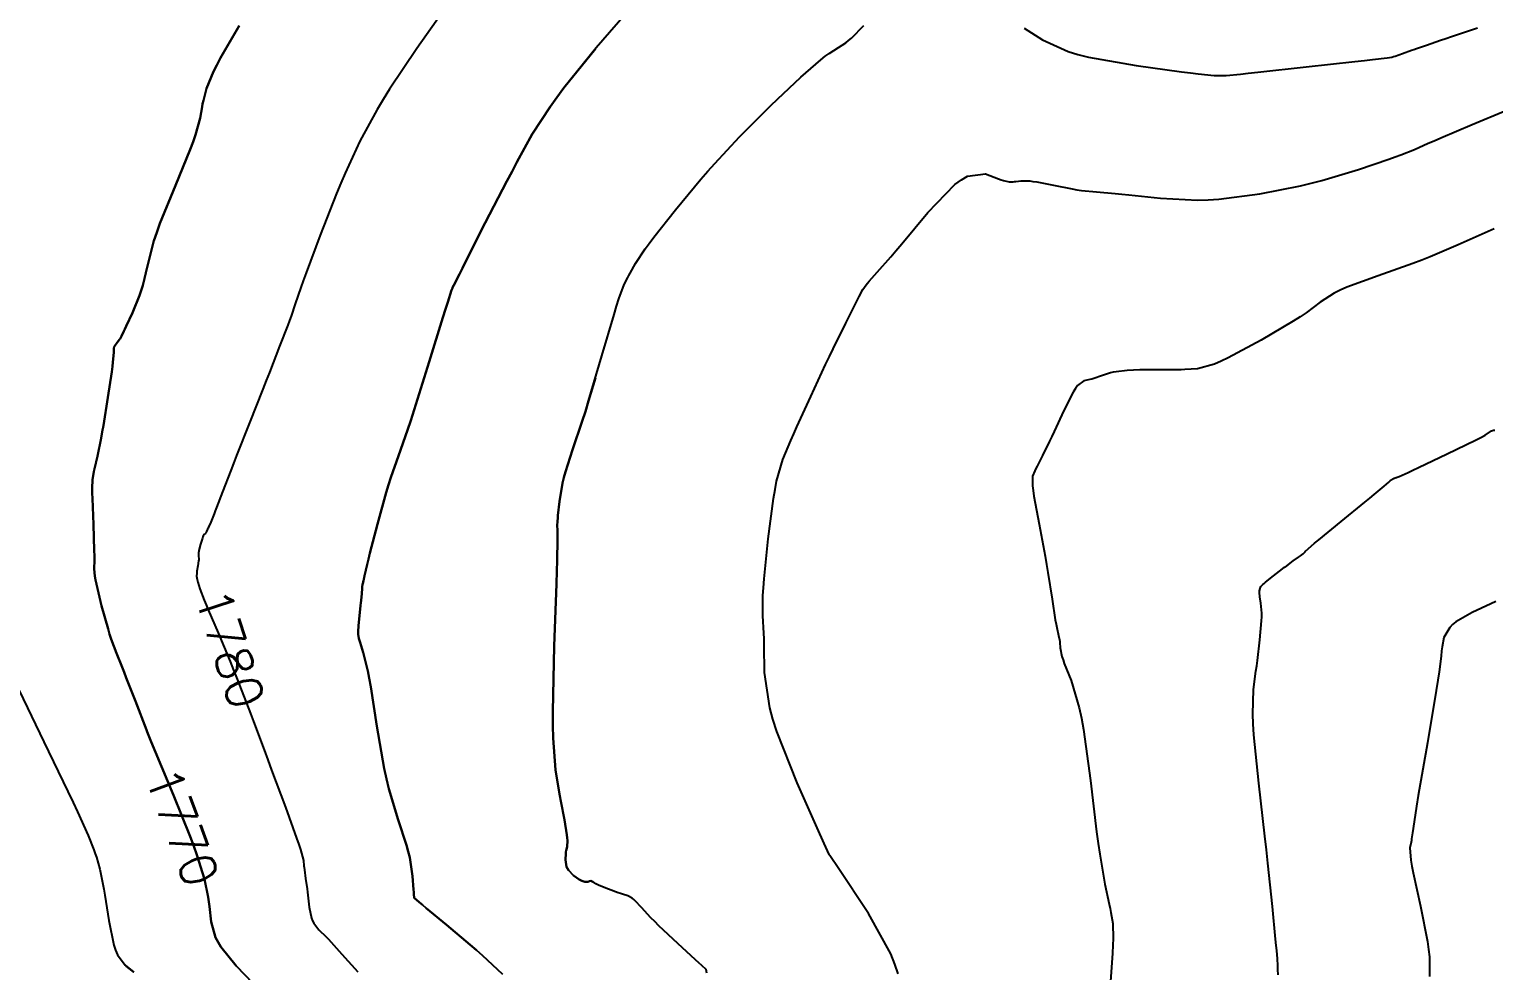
# Model space of a CAD drawing. Header units: metres. Extents: x 837477 to 838477, y 1189014 to 1191014.
# Drawn here: x 837814.6 to 837970.7, y 1189467.7 to 1189568 of the extents above; entities that cross this region are included whole.
import ezdxf

# ---------------------------------------------------------------- set-up
doc = ezdxf.new("R2010")
doc.units = ezdxf.units.M
doc.header["$LTSCALE"] = 0.3
doc.layers.add('COTAS 10', color=1, linetype='Continuous')
doc.styles.get("Standard").update_dxf_attribs({"font": 'simplex.shx'})

msp = doc.modelspace()

# ---------------------------------------------------------------- linework, layer by layer
at = {"layer": 'COTAS 10'}
for points, elevation in [([(837858.985, 1189570.299), (837855.882, 1189565.937), (837852.991, 1189561.593), (837852.309, 1189560.499), (837851.677, 1189559.451), (837849.824, 1189556.059), (837848.251, 1189552.648), (837847.797, 1189551.588), (837847.336, 1189550.479), (837845.601, 1189546.059), (837844.104, 1189542.048), (837843.793, 1189541.197), (837843.525, 1189540.459), (837842.929, 1189538.731), (837842.489, 1189537.433), (837842.319, 1189536.967), (837842.129, 1189536.454), (837841.269, 1189534.215), (837840.17, 1189531.414), (837839.829, 1189530.547), (837839.472, 1189529.64), (837838.047, 1189526.034), (837836.676, 1189522.554), (837836.354, 1189521.727), (837836.055, 1189520.96), (837835.181, 1189518.68), (837834.553, 1189517.036), (837834.41, 1189516.669), (837834.28, 1189516.341), (837833.92, 1189515.475), (837833.686, 1189514.945), (837833.635, 1189514.829), (837833.59, 1189514.725), (837833.479, 1189514.46), (837833.401, 1189514.31), (837833.377, 1189514.278), (837833.352, 1189514.251), (837833.253, 1189514.19), (837833.124, 1189514.006), (837833.08, 1189513.901), (837833.032, 1189513.773), (837832.83, 1189513.116), (837832.661, 1189512.426), (837832.642, 1189512.321), (837832.634, 1189512.277), (837832.616, 1189512.147), (837832.623, 1189511.83), (837832.65, 1189511.551), (837832.645, 1189511.445), (837832.634, 1189511.327), (837832.55, 1189510.797), (837832.455, 1189510.258), (837832.439, 1189510.135), (837832.426, 1189510.023), (837832.414, 1189509.712), (837832.479, 1189509.359), (837832.514, 1189509.221), (837832.557, 1189509.066), (837832.776, 1189508.358), (837833.235, 1189507.137), (837833.43, 1189506.657), (837833.653, 1189506.117), (837834.705, 1189503.654), (837835.989, 1189500.599), (837836.359, 1189499.685), (837836.735, 1189498.741), (837838.146, 1189495.086), (837838.466, 1189494.236), (837839.602, 1189491.211), (837840.006, 1189490.129), (837840.411, 1189489.042), (837841.879, 1189485.086), (837843.069, 1189481.793), (837843.298, 1189481.126), (837843.485, 1189480.564), (837843.799, 1189479.418), (837843.854, 1189478.845), (837843.878, 1189478.644), (837843.905, 1189478.426), (837844.035, 1189477.487), (837844.188, 1189476.376), (837844.231, 1189476.049), (837844.273, 1189475.714), (837844.428, 1189474.436), (837844.68, 1189473.255), (837844.784, 1189472.982), (837844.903, 1189472.733), (837845.456, 1189472.026), (837846.223, 1189471.287), (837846.477, 1189471.018), (837846.749, 1189470.72), (837847.88, 1189469.41), (837849.585, 1189467.531)], 1780), ([(837858.985, 1189570.299), (837855.882, 1189565.937), (837852.991, 1189561.593), (837852.309, 1189560.499), (837851.677, 1189559.451), (837849.824, 1189556.059), (837848.251, 1189552.648), (837847.797, 1189551.588), (837847.336, 1189550.479), (837845.601, 1189546.059), (837844.104, 1189542.048), (837843.793, 1189541.197), (837843.525, 1189540.459), (837842.929, 1189538.731), (837842.489, 1189537.433), (837842.319, 1189536.967), (837842.129, 1189536.454), (837841.269, 1189534.215), (837840.17, 1189531.414), (837839.829, 1189530.547), (837839.472, 1189529.64), (837838.047, 1189526.034), (837836.676, 1189522.554), (837836.354, 1189521.727), (837836.055, 1189520.96), (837835.181, 1189518.68), (837834.553, 1189517.036), (837834.41, 1189516.669), (837834.28, 1189516.341), (837833.92, 1189515.475), (837833.686, 1189514.945), (837833.635, 1189514.829), (837833.59, 1189514.725), (837833.479, 1189514.46), (837833.401, 1189514.31), (837833.377, 1189514.278), (837833.352, 1189514.251), (837833.253, 1189514.19), (837833.124, 1189514.006), (837833.08, 1189513.901), (837833.032, 1189513.773), (837832.83, 1189513.116), (837832.661, 1189512.426), (837832.642, 1189512.321), (837832.634, 1189512.277), (837832.616, 1189512.147), (837832.623, 1189511.83), (837832.65, 1189511.551), (837832.645, 1189511.445), (837832.634, 1189511.327), (837832.55, 1189510.797), (837832.455, 1189510.258), (837832.439, 1189510.135), (837832.426, 1189510.023), (837832.414, 1189509.712), (837832.479, 1189509.359), (837832.514, 1189509.221), (837832.557, 1189509.066), (837832.776, 1189508.358), (837833.235, 1189507.137), (837833.43, 1189506.657), (837833.653, 1189506.117), (837834.705, 1189503.654), (837835.989, 1189500.599), (837836.359, 1189499.685), (837836.735, 1189498.741), (837838.146, 1189495.086), (837838.466, 1189494.236), (837839.602, 1189491.211), (837840.006, 1189490.129), (837840.411, 1189489.042), (837841.879, 1189485.086), (837843.069, 1189481.793), (837843.298, 1189481.126), (837843.485, 1189480.564), (837843.799, 1189479.418), (837843.854, 1189478.845), (837843.878, 1189478.644), (837843.905, 1189478.426), (837844.035, 1189477.487), (837844.188, 1189476.376), (837844.231, 1189476.049), (837844.273, 1189475.714), (837844.428, 1189474.436), (837844.68, 1189473.255), (837844.784, 1189472.982), (837844.903, 1189472.733), (837845.456, 1189472.026), (837846.223, 1189471.287), (837846.477, 1189471.018), (837846.749, 1189470.72), (837847.88, 1189469.41), (837849.585, 1189467.531)], 1780), ([(837878.796, 1189570.369), (837875, 1189566), (837871.573, 1189561.732), (837870.797, 1189560.703), (837870.096, 1189559.739), (837868.189, 1189556.811), (837866.56, 1189553.84), (837866.034, 1189552.85), (837865.475, 1189551.787), (837863.189, 1189547.346), (837861.154, 1189543.338), (837860.753, 1189542.549), (837860.424, 1189541.899), (837859.824, 1189540.711), (837859.702, 1189540.459), (837859.675, 1189540.398), (837859.65, 1189540.343), (837859.581, 1189540.176), (837859.187, 1189538.921), (837858.957, 1189538.179), (837858.675, 1189537.265), (837857.218, 1189532.539), (837855.62, 1189527.45), (837855.248, 1189526.308), (837854.907, 1189525.282), (837853.93, 1189522.539), (837853.115, 1189520.212), (837852.875, 1189519.448), (837852.631, 1189518.633), (837851.698, 1189515.255), (837850.893, 1189512.148), (837850.729, 1189511.503), (837850.59, 1189510.951), (837850.301, 1189509.736), (837850.197, 1189509.224), (837850.175, 1189509.117), (837850.156, 1189509.023), (837850.111, 1189508.808), (837850.08, 1189508.588), (837850.069, 1189508.492), (837850.058, 1189508.38), (837850.012, 1189507.848), (837849.945, 1189507.1), (837849.921, 1189506.852), (837849.895, 1189506.586), (837849.78, 1189505.478), (837849.677, 1189504.436), (837849.658, 1189504.211), (837849.643, 1189504.015), (837849.623, 1189503.536), (837849.713, 1189503.055), (837849.768, 1189502.857), (837849.835, 1189502.63), (837850.184, 1189501.578), (837850.669, 1189499.624), (837850.822, 1189498.829), (837850.983, 1189497.924), (837851.63, 1189493.739), (837852.404, 1189489.222), (837852.645, 1189488.108), (837852.897, 1189487.053), (837853.904, 1189483.739), (837854.798, 1189481.038), (837854.979, 1189480.37), (837855.132, 1189479.738), (837855.443, 1189477.743), (837855.545, 1189476.313), (837855.566, 1189476.036), (837855.583, 1189475.811), (837855.617, 1189475.43), (837856.149, 1189474.964), (837856.48, 1189474.686), (837856.89, 1189474.343), (837859.035, 1189472.567), (837861.575, 1189470.419), (837862.234, 1189469.842), (837862.875, 1189469.272), (837865.03, 1189467.28)], 1790), ([(837836.964, 1189568.342), (837834.98, 1189564.941), (837834.57, 1189564.179), (837834.22, 1189563.496), (837833.461, 1189561.675), (837833.138, 1189560.395), (837833.064, 1189560.052), (837832.997, 1189559.714), (837832.809, 1189558.534), (837832.314, 1189556.729), (837832.053, 1189555.998), (837831.738, 1189555.166), (837830.152, 1189551.324), (837828.517, 1189547.279), (837828.17, 1189546.319), (837827.87, 1189545.429), (837827.17, 1189542.791), (837826.685, 1189540.692), (837826.52, 1189540.142), (837826.341, 1189539.605), (837825.587, 1189537.777), (837824.898, 1189536.337), (837824.761, 1189536.046), (837824.647, 1189535.8), (837824.431, 1189535.297), (837824.317, 1189535.07), (837824.268, 1189534.998), (837824.211, 1189534.922), (837823.942, 1189534.614), (837823.692, 1189534.248), (837823.648, 1189534.136), (837823.614, 1189534.019), (837823.58, 1189533.557), (837823.508, 1189532.517), (837823.45, 1189532.035), (837823.375, 1189531.47), (837822.966, 1189528.732), (837822.48, 1189525.779), (837822.356, 1189525.079), (837822.237, 1189524.429), (837821.847, 1189522.509), (837821.546, 1189521.158), (837821.482, 1189520.867), (837821.428, 1189520.614), (837821.306, 1189520.002), (837821.283, 1189519.039), (837821.291, 1189518.564), (837821.306, 1189517.999), (837821.414, 1189515.208), (837821.518, 1189512.429), (837821.53, 1189511.871), (837821.534, 1189511.406), (837821.491, 1189510.491), (837821.56, 1189509.695), (837821.636, 1189509.304), (837821.735, 1189508.839), (837822.297, 1189506.545), (837822.977, 1189504.082), (837823.15, 1189503.511), (837823.318, 1189502.988), (837823.869, 1189501.5), (837824.489, 1189499.999), (837824.7, 1189499.468), (837824.927, 1189498.886), (837825.89, 1189496.371), (837827.083, 1189493.319), (837825.89, 1189496.371), (837824.927, 1189498.886), (837824.7, 1189499.468), (837824.489, 1189499.999), (837823.869, 1189501.5), (837823.318, 1189502.988), (837823.15, 1189503.511), (837822.977, 1189504.082), (837822.297, 1189506.545), (837821.735, 1189508.839), (837821.636, 1189509.304), (837821.56, 1189509.695), (837821.491, 1189510.491), (837821.534, 1189511.406), (837821.53, 1189511.871), (837821.518, 1189512.429), (837821.414, 1189515.208), (837821.306, 1189517.999), (837821.291, 1189518.564), (837821.283, 1189519.039), (837821.306, 1189520.002), (837821.428, 1189520.614), (837821.482, 1189520.867), (837821.546, 1189521.158), (837821.847, 1189522.509), (837822.237, 1189524.429), (837822.356, 1189525.079), (837822.48, 1189525.779), (837822.966, 1189528.732), (837823.375, 1189531.47), (837823.45, 1189532.035), (837823.508, 1189532.517), (837823.58, 1189533.557), (837823.614, 1189534.019), (837823.648, 1189534.136), (837823.692, 1189534.248), (837823.942, 1189534.614), (837824.211, 1189534.922), (837824.268, 1189534.998), (837824.317, 1189535.07), (837824.431, 1189535.297), (837824.647, 1189535.8), (837824.761, 1189536.046), (837824.898, 1189536.337), (837825.587, 1189537.777), (837826.341, 1189539.605), (837826.52, 1189540.142), (837826.685, 1189540.692), (837827.17, 1189542.791), (837827.87, 1189545.429), (837828.17, 1189546.319), (837828.517, 1189547.279), (837830.152, 1189551.324), (837831.738, 1189555.166), (837832.053, 1189555.998), (837832.314, 1189556.729), (837832.809, 1189558.534), (837832.997, 1189559.714), (837833.064, 1189560.052), (837833.138, 1189560.395), (837833.461, 1189561.675), (837834.22, 1189563.496), (837834.57, 1189564.179), (837834.98, 1189564.941), (837836.964, 1189568.342)], 1770), ([(837886.782, 1189467.385), (837886.711, 1189467.789), (837886.25, 1189468.216), (837885.96, 1189468.484), (837885.6, 1189468.817), (837883.713, 1189470.556), (837881.688, 1189472.462), (837881.241, 1189472.899), (837880.843, 1189473.297), (837879.817, 1189474.407), (837879.167, 1189475.114), (837879.007, 1189475.258), (837878.856, 1189475.379), (837878.382, 1189475.63), (837877.81, 1189475.803), (837877.597, 1189475.876), (837877.36, 1189475.959), (837876.309, 1189476.35), (837875.319, 1189476.747), (837875.121, 1189476.836), (837874.955, 1189476.914), (837874.632, 1189477.117), (837874.514, 1189477.216), (837874.478, 1189477.228), (837874.441, 1189477.234), (837874.294, 1189477.2), (837874.123, 1189477.143), (837874.07, 1189477.134), (837874.014, 1189477.128), (837873.792, 1189477.13), (837873.464, 1189477.247), (837873.342, 1189477.314), (837873.206, 1189477.395), (837872.601, 1189477.811), (837872.045, 1189478.376), (837871.939, 1189478.552), (837871.854, 1189478.735), (837871.724, 1189479.464), (837871.756, 1189480.157), (837871.774, 1189480.317), (837871.796, 1189480.464), (837871.906, 1189480.881), (837871.944, 1189481.521), (837871.92, 1189481.809), (837871.88, 1189482.145), (837871.613, 1189483.758), (837871.245, 1189485.744), (837871.143, 1189486.315), (837871.04, 1189486.895), (837870.665, 1189489.069), (837870.416, 1189492.446), (837870.393, 1189493.786), (837870.39, 1189495.301), (837870.542, 1189502.234), (837870.766, 1189508.896), (837870.808, 1189510.24), (837870.842, 1189511.367), (837870.891, 1189513.632), (837870.881, 1189514.364), (837870.877, 1189514.525), (837870.873, 1189514.669), (837870.856, 1189515.037), (837870.878, 1189515.596), (837870.9, 1189515.859), (837870.927, 1189516.168), (837871.083, 1189517.679), (837871.419, 1189519.628), (837871.562, 1189520.213), (837871.725, 1189520.819), (837872.494, 1189523.174), (837873.524, 1189526.219), (837873.853, 1189527.261), (837874.2, 1189528.388), (837875.612, 1189533.174), (837876.91, 1189537.597), (837877.185, 1189538.495), (837877.423, 1189539.251), (837877.981, 1189540.805), (837878.362, 1189541.529), (837878.489, 1189541.763), (837878.626, 1189542.011), (837879.195, 1189543.027), (837880.232, 1189544.582), (837880.663, 1189545.17), (837881.157, 1189545.826), (837883.459, 1189548.764), (837886.154, 1189552.014), (837886.895, 1189552.868), (837887.634, 1189553.701), (837890.285, 1189556.541), (837892.894, 1189559.161), (837893.606, 1189559.854), (837894.314, 1189560.534), (837896.833, 1189562.876), (837898.959, 1189564.733), (837899.419, 1189565.107), (837899.823, 1189565.42), (837900.82, 1189566.045), (837901.62, 1189566.543), (837901.9, 1189566.776), (837902.207, 1189567.05), (837903.527, 1189568.383)], 1800), ([(837920.63, 1189568.096), (837922.564, 1189566.879), (837925.319, 1189565.621), (837926.346, 1189565.312), (837927.487, 1189565.021), (837932.564, 1189564.113), (837937.378, 1189563.47), (837938.354, 1189563.346), (837939.176, 1189563.245), (837940.854, 1189563.073), (837941.458, 1189563.058), (837941.603, 1189563.057), (837941.738, 1189563.056), (837942.144, 1189563.061), (837943.662, 1189563.21), (837944.498, 1189563.299), (837945.515, 1189563.409), (837950.69, 1189563.98), (837955.876, 1189564.556), (837956.9, 1189564.669), (837957.744, 1189564.762), (837959.306, 1189564.929), (837959.8, 1189565.024), (837959.971, 1189565.071), (837960.157, 1189565.128), (837960.953, 1189565.406), (837961.888, 1189565.75), (837962.161, 1189565.847), (837962.441, 1189565.945), (837963.503, 1189566.308), (837965.005, 1189566.813), (837965.561, 1189567.002), (837966.179, 1189567.212), (837968.918, 1189568.145)], 1800), ([(837865.03, 1189467.28), (837862.875, 1189469.272), (837862.234, 1189469.842), (837861.575, 1189470.419), (837859.035, 1189472.567), (837856.89, 1189474.343), (837856.48, 1189474.686), (837856.149, 1189474.964), (837855.617, 1189475.43), (837855.583, 1189475.811), (837855.566, 1189476.036), (837855.545, 1189476.313), (837855.443, 1189477.743), (837855.132, 1189479.738), (837854.979, 1189480.37), (837854.798, 1189481.038), (837853.904, 1189483.739), (837852.897, 1189487.053), (837852.645, 1189488.108), (837852.404, 1189489.222), (837851.63, 1189493.739), (837850.983, 1189497.924), (837850.822, 1189498.829), (837850.669, 1189499.624), (837850.184, 1189501.578), (837849.835, 1189502.63), (837849.768, 1189502.857), (837849.713, 1189503.055), (837849.623, 1189503.536), (837849.643, 1189504.015), (837849.658, 1189504.211), (837849.677, 1189504.436), (837849.78, 1189505.478), (837849.895, 1189506.586), (837849.921, 1189506.852), (837849.945, 1189507.1), (837850.012, 1189507.848), (837850.058, 1189508.38), (837850.069, 1189508.492), (837850.08, 1189508.588), (837850.111, 1189508.808), (837850.156, 1189509.023), (837850.175, 1189509.117), (837850.197, 1189509.224), (837850.301, 1189509.736), (837850.59, 1189510.951), (837850.729, 1189511.503), (837850.893, 1189512.148), (837851.698, 1189515.255), (837852.631, 1189518.633), (837852.875, 1189519.448), (837853.115, 1189520.212), (837853.93, 1189522.539), (837854.907, 1189525.282), (837855.248, 1189526.308), (837855.62, 1189527.45), (837857.218, 1189532.539), (837858.675, 1189537.265), (837858.957, 1189538.179), (837859.187, 1189538.921), (837859.581, 1189540.176), (837859.65, 1189540.343), (837859.675, 1189540.398), (837859.702, 1189540.459), (837859.824, 1189540.711), (837860.424, 1189541.899), (837860.753, 1189542.549), (837861.154, 1189543.338), (837863.189, 1189547.346), (837865.475, 1189551.787), (837866.034, 1189552.85), (837866.56, 1189553.84), (837868.189, 1189556.811), (837870.096, 1189559.739), (837870.797, 1189560.703), (837871.573, 1189561.732), (837874.923, 1189565.905)], 1790), ([(837907.185, 1189467.317), (837906.85, 1189468.364), (837906.417, 1189469.453), (837904.027, 1189473.744), (837900.711, 1189478.738), (837900.057, 1189479.724), (837899.995, 1189479.82), (837899.982, 1189479.841), (837899.971, 1189479.859), (837899.948, 1189479.904), (837899.934, 1189479.931), (837899.924, 1189479.945), (837899.901, 1189479.97), (837899.879, 1189479.991), (837899.87, 1189480), (837899.859, 1189480.013), (837899.852, 1189480.023), (837899.85, 1189480.025), (837899.849, 1189480.027), (837899.845, 1189480.034), (837899.317, 1189481.211), (837898.574, 1189482.871), (837896.419, 1189487.689), (837894.258, 1189493.138), (837893.843, 1189494.456), (837893.508, 1189495.69), (837892.961, 1189499.457), (837892.914, 1189502.343), (837892.895, 1189503.022), (837892.874, 1189503.648), (837892.772, 1189505.478), (837892.784, 1189507.643), (837892.834, 1189508.481), (837892.904, 1189509.424), (837893.322, 1189513.69), (837893.895, 1189517.99), (837894.063, 1189518.954), (837894.234, 1189519.82), (837894.884, 1189522.127), (837895.753, 1189524.175), (837896.062, 1189524.877), (837896.401, 1189525.637), (837897.873, 1189528.871), (837899.458, 1189532.264), (837899.869, 1189533.125), (837900.267, 1189533.951), (837901.603, 1189536.654), (837902.647, 1189538.716), (837902.861, 1189539.139), (837903.043, 1189539.498), (837903.431, 1189540.263), (837903.772, 1189540.756), (837903.925, 1189540.944), (837904.102, 1189541.155), (837904.954, 1189542.104), (837906.398, 1189543.744), (837906.95, 1189544.391), (837907.567, 1189545.121), (837910.345, 1189548.453), (837913.24, 1189551.444), (837913.932, 1189551.96), (837914.576, 1189552.34), (837916.504, 1189552.583), (837917.876, 1189552.063), (837918.169, 1189551.962), (837918.424, 1189551.88), (837919.033, 1189551.739), (837919.448, 1189551.743), (837919.581, 1189551.752), (837919.722, 1189551.765), (837920.296, 1189551.84), (837921.205, 1189551.827), (837921.558, 1189551.785), (837921.954, 1189551.726), (837923.748, 1189551.37), (837925.717, 1189550.977), (837926.224, 1189550.894), (837926.713, 1189550.821), (837928.343, 1189550.651), (837930.31, 1189550.489), (837931.013, 1189550.421), (837931.784, 1189550.344), (837935.142, 1189549.983), (837939.079, 1189549.794), (837940.215, 1189549.826), (837941.372, 1189549.893), (837945.719, 1189550.439), (837950.061, 1189551.317), (837951.214, 1189551.593), (837952.347, 1189551.884), (837956.261, 1189553.056), (837959.47, 1189554.154), (837960.158, 1189554.397), (837960.759, 1189554.615), (837962.205, 1189555.184), (837963.686, 1189555.836), (837964.309, 1189556.105), (837965.024, 1189556.413), (837968.374, 1189557.847), (837971.953, 1189559.34)], 1810), ([(837970.706, 1189546.723), (837970.083, 1189546.448), (837969.434, 1189546.16), (837966.868, 1189545.004), (837963.894, 1189543.744), (837962.987, 1189543.39), (837962.044, 1189543.033), (837958.34, 1189541.726), (837954.996, 1189540.492), (837954.281, 1189540.181), (837953.658, 1189539.883), (837952.168, 1189538.918), (837950.659, 1189537.761), (837950.023, 1189537.342), (837949.293, 1189536.879), (837945.872, 1189534.854), (837942.378, 1189532.982), (837941.602, 1189532.617), (837940.909, 1189532.318), (837939.099, 1189531.793), (837937.751, 1189531.725), (837937.35, 1189531.713), (837936.937, 1189531.705), (837935.343, 1189531.705), (837933.751, 1189531.707), (837933.339, 1189531.701), (837932.94, 1189531.691), (837931.603, 1189531.631), (837930.42, 1189531.496), (837930.117, 1189531.439), (837929.826, 1189531.374), (837928.864, 1189531.068), (837928.034, 1189530.768), (837927.825, 1189530.706), (837927.626, 1189530.653), (837926.985, 1189530.54), (837926.303, 1189530.02), (837926.078, 1189529.711), (837925.838, 1189529.33), (837924.841, 1189527.359), (837923.824, 1189525.141), (837923.571, 1189524.604), (837923.331, 1189524.101), (837922.568, 1189522.563), (837921.989, 1189521.423), (837921.865, 1189521.171), (837921.757, 1189520.946), (837921.496, 1189520.362), (837921.508, 1189519.332), (837921.572, 1189518.825), (837921.661, 1189518.223), (837922.203, 1189515.247), (837922.851, 1189511.832), (837923.007, 1189510.953), (837923.154, 1189510.102), (837923.602, 1189507.271), (837923.938, 1189505.066), (837924.015, 1189504.61), (837924.083, 1189504.222), (837924.271, 1189503.38), (837924.385, 1189502.935), (837924.407, 1189502.796), (837924.425, 1189502.651), (837924.46, 1189502.073), (837924.644, 1189501.161), (837924.758, 1189500.805), (837924.898, 1189500.405), (837925.631, 1189498.586), (837926.497, 1189495.67), (837926.722, 1189494.578), (837926.941, 1189493.363), (837927.675, 1189487.945), (837928.335, 1189482.463), (837928.506, 1189481.207), (837928.673, 1189480.065), (837929.231, 1189476.884), (837929.68, 1189474.759), (837929.778, 1189474.282), (837929.863, 1189473.854), (837930.074, 1189472.709), (837930.104, 1189471.102), (837930.075, 1189470.382), (837930.031, 1189469.543), (837929.736, 1189465.52)], 1820), ([(837874.923, 1189530.84), (837874.2, 1189528.388), (837873.853, 1189527.261), (837873.524, 1189526.219), (837872.494, 1189523.174), (837871.725, 1189520.819), (837871.562, 1189520.213), (837871.419, 1189519.628), (837871.083, 1189517.679), (837870.927, 1189516.168), (837870.9, 1189515.859), (837870.878, 1189515.596), (837870.856, 1189515.037), (837870.873, 1189514.669), (837870.877, 1189514.525), (837870.881, 1189514.364), (837870.891, 1189513.632), (837870.842, 1189511.367), (837870.808, 1189510.24), (837870.766, 1189508.896), (837870.542, 1189502.234), (837870.39, 1189495.301), (837870.393, 1189493.786), (837870.416, 1189492.446), (837870.665, 1189489.069), (837871.04, 1189486.895), (837871.143, 1189486.315), (837871.245, 1189485.744), (837871.613, 1189483.758), (837871.88, 1189482.145), (837871.92, 1189481.809), (837871.944, 1189481.521), (837871.906, 1189480.881), (837871.796, 1189480.464), (837871.774, 1189480.317), (837871.756, 1189480.157), (837871.724, 1189479.464), (837871.854, 1189478.735), (837871.939, 1189478.552), (837872.045, 1189478.376), (837872.601, 1189477.811), (837873.206, 1189477.395), (837873.342, 1189477.314), (837873.464, 1189477.247), (837873.792, 1189477.13), (837874.014, 1189477.128), (837874.07, 1189477.134), (837874.123, 1189477.143), (837874.294, 1189477.2), (837874.441, 1189477.234), (837874.478, 1189477.228), (837874.514, 1189477.216), (837874.632, 1189477.117), (837874.923, 1189476.934)], 1800), ([(837947.677, 1189467.234), (837947.661, 1189467.777), (837947.648, 1189468.215), (837947.626, 1189468.933), (837947.54, 1189469.809), (837947.487, 1189470.347), (837947.421, 1189471.014), (837947.075, 1189474.491), (837946.591, 1189479.132), (837946.438, 1189480.533), (837946.276, 1189481.984), (837945.622, 1189487.641), (837945.105, 1189492.816), (837945.029, 1189493.962), (837944.983, 1189494.984), (837945.06, 1189497.641), (837945.327, 1189499.577), (837945.401, 1189500.145), (837945.474, 1189500.726), (837945.736, 1189502.937), (837945.913, 1189504.934), (837945.933, 1189505.38), (837945.94, 1189505.779), (837945.859, 1189506.832), (837945.738, 1189507.491), (837945.719, 1189507.642), (837945.707, 1189507.778), (837945.717, 1189508.155), (837945.767, 1189508.399), (837945.779, 1189508.452), (837945.791, 1189508.498), (837945.831, 1189508.613), (837946.061, 1189508.83), (837946.194, 1189508.941), (837946.357, 1189509.075), (837947.194, 1189509.74), (837948.145, 1189510.477), (837948.38, 1189510.656), (837948.602, 1189510.823), (837949.303, 1189511.335), (837949.842, 1189511.72), (837949.962, 1189511.807), (837950.069, 1189511.886), (837950.351, 1189512.101), (837950.513, 1189512.242), (837950.544, 1189512.274), (837950.569, 1189512.303), (837950.611, 1189512.385), (837951.197, 1189512.907), (837951.565, 1189513.215), (837952.023, 1189513.593), (837954.419, 1189515.548), (837956.932, 1189517.591), (837957.463, 1189518.026), (837957.922, 1189518.403), (837958.985, 1189519.292), (837959.469, 1189519.712), (837959.564, 1189519.794), (837959.641, 1189519.86), (837959.776, 1189519.977), (837959.813, 1189520.003), (837959.828, 1189520.012), (837959.845, 1189520.023), (837959.923, 1189520.069), (837959.999, 1189520.112), (837960.014, 1189520.12), (837960.026, 1189520.127), (837960.051, 1189520.14), (837960.059, 1189520.141), (837960.062, 1189520.141), (837960.074, 1189520.135), (837960.077, 1189520.134), (837960.079, 1189520.135), (837960.092, 1189520.137), (837960.113, 1189520.145), (837960.121, 1189520.148), (837960.131, 1189520.152), (837960.175, 1189520.17), (837960.269, 1189520.207), (837960.311, 1189520.224), (837960.358, 1189520.242), (837960.586, 1189520.33), (837961.537, 1189520.763), (837962.041, 1189520.999), (837962.649, 1189521.286), (837965.715, 1189522.742), (837968.719, 1189524.205), (837969.288, 1189524.496), (837969.743, 1189524.737), (837970.437, 1189525.197), (837970.644, 1189525.28), (837970.792, 1189525.283)], 1830), ([(837970.882, 1189506.996), (837970.357, 1189506.759), (837968.357, 1189505.835), (837966.631, 1189504.83), (837966.279, 1189504.542), (837965.981, 1189504.251), (837965.36, 1189503.164), (837965.153, 1189502.185), (837965.116, 1189501.961), (837965.089, 1189501.758), (837965.063, 1189501.195), (837964.857, 1189499.516), (837964.716, 1189498.609), (837964.538, 1189497.51), (837963.589, 1189491.947), (837962.622, 1189486.333), (837962.432, 1189485.202), (837962.275, 1189484.255), (837961.992, 1189482.367), (837961.915, 1189481.699), (837961.888, 1189481.522), (837961.86, 1189481.347), (837961.739, 1189480.744), (837961.827, 1189479.437), (837961.93, 1189478.819), (837962.066, 1189478.089), (837962.844, 1189474.531), (837963.602, 1189470.779), (837963.726, 1189469.928), (837963.813, 1189469.158), (837963.818, 1189467.058)], 1840), ([(837813.512, 1189497.536), (837816.123, 1189492.062), (837818.699, 1189486.746), (837819.249, 1189485.593), (837819.729, 1189484.578), (837820.872, 1189482.062), (837821.477, 1189480.528), (837821.616, 1189480.132), (837821.743, 1189479.749), (837822.102, 1189478.467), (837822.417, 1189476.899), (837822.517, 1189476.335), (837822.623, 1189475.714), (837823.05, 1189473.001), (837823.6, 1189470.397), (837823.783, 1189469.845), (837823.979, 1189469.366), (837824.797, 1189468.244), (837825.712, 1189467.495)], 1760), ([(837838.451, 1189466.308), (837836.644, 1189468.182), (837835.018, 1189470.189), (837834.7, 1189470.707), (837834.438, 1189471.207), (837833.969, 1189472.874), (837833.8, 1189474.52), (837833.727, 1189475.008), (837833.647, 1189475.49), (837833.643, 1189475.509), (837833.248, 1189477.431), (837832.458, 1189480.026), (837832.126, 1189480.95), (837831.744, 1189481.964), (837829.954, 1189486.371), (837828.047, 1189490.939), (837827.591, 1189492.056), (837827.165, 1189493.108), (837827.083, 1189493.319), (837827.165, 1189493.108), (837827.591, 1189492.056), (837828.047, 1189490.939), (837829.954, 1189486.371), (837831.744, 1189481.964), (837832.126, 1189480.95), (837832.458, 1189480.026), (837833.248, 1189477.431), (837833.643, 1189475.509), (837833.647, 1189475.49), (837833.727, 1189475.008), (837833.8, 1189474.52), (837833.969, 1189472.874), (837834.438, 1189471.207), (837834.7, 1189470.707), (837835.018, 1189470.189), (837836.644, 1189468.182), (837838.451, 1189466.308)], 1770), ([(837825.712, 1189467.495), (837824.923, 1189468.14)], 1760)]:
    msp.add_lwpolyline(points, dxfattribs=dict(at, elevation=elevation))

# ---------------------------------------------------------------- texts
at = {"layer": 'COTAS 10', "char_height": 3.8, "attachment_point": 7}
for s, insert, rotation in [('1780', (837832.164, 1189507.608, 1780), 287.85377), ('1780', (837832.164, 1189507.608, 1780), 287.85377), ('1770', (837826.851, 1189488.45, 1770), 290.22067), ('1770', (837826.851, 1189488.45, 1770), 290.22067)]:
    msp.add_mtext(s, dxfattribs=dict(at, insert=insert, rotation=rotation))

doc.saveas('drawing.dxf')
